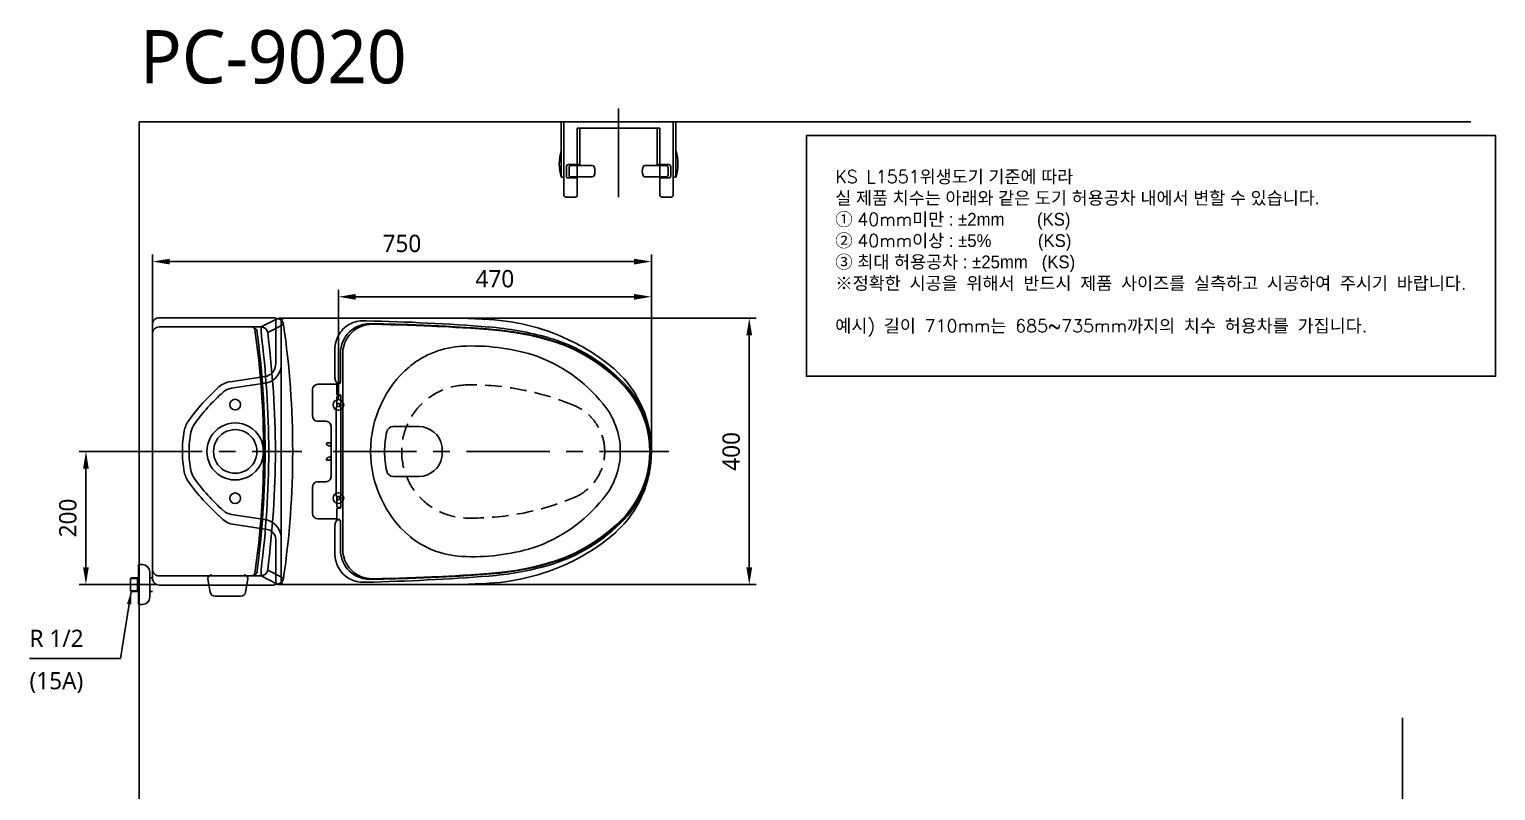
# Model space of a CAD drawing. Extents: x 4630 to 6871, y -49 to 2238.
# Drawn here: x 4669 to 6871, y 1094 to 2238 of the extents above; entities that cross this region are included whole.
import ezdxf

# ---------------------------------------------------------------- set-up
doc = ezdxf.new("R2010")
doc.units = 0
doc.header["$LTSCALE"] = 20
doc.header["$MEASUREMENT"] = 0
doc.linetypes.add('CENTER', pattern=[2, 1.25, -0.25, 0.25, -0.25])
doc.linetypes.add('HIDDEN', pattern=[0.375, 0.25, -0.125])
doc.layers.get('0').update_dxf_attribs({"linetype": 'CONTINUOUS'})
doc.layers.get('DEFPOINTS').update_dxf_attribs({"linetype": 'CONTINUOUS'})
for name, color, linetype in [('1', 1, 'CONTINUOUS'), ('2', 2, 'CONTINUOUS'), ('3', 3, 'CONTINUOUS'), ('4', 4, 'CONTINUOUS'), ('6', 6, 'CONTINUOUS'), ('CENTER', 2, 'CENTER'), ('FAUCET', 4, 'CONTINUOUS')]:
    doc.layers.add(name, color=color, linetype=linetype)
doc.styles.add('GHS', font='romans', dxfattribs={"bigfont": 'ghs'})
doc.styles.add('ROMANS', font='romans', dxfattribs={"height": 10.144927})
doc.styles.get("Standard").update_dxf_attribs({"font": 'NanumGothic.ttf'})
doc.dimstyles.new('ISO-25', dxfattribs={"dimtxt": 25, "dimasz": 15, "dimexe": 1.25, "dimexo": 0.625, "dimgap": 7, "dimtad": 1, "dimtxsty": 'Standard', "dimcen": 2.5, "dimclrt": 2, "dimadec": 0, "dimazin": 0, "dimtfac": 1, "dimtmove": 0, "dimatfit": 3, "dimfxl": 0, "dimarcsym": 0})
doc.dimstyles.get("Standard").update_dxf_attribs({"dimtxt": 2.7, "dimasz": 2, "dimexe": 2, "dimexo": 1, "dimgap": 1.5, "dimtad": 1, "dimlfac": 10, "dimzin": 0, "dimdsep": 46, "dimtxsty": 'Standard', "dimcen": 0, "dimclrt": 2, "dimadec": 0, "dimazin": 0, "dimtfac": 1, "dimtofl": 0, "dimtmove": 0, "dimatfit": 3, "dimfxl": 0, "dimtolj": 1, "dimtzin": 0, "dimarcsym": 0})

# ---------------------------------------------------------------- blocks, each defined once
blk = doc.blocks.new('*D3')
at = {"layer": '1', "color": 3, "linetype": 'ByBlock', "lineweight": -2}
for p, q in [((4803.5, 1604), (4743.3, 1604)), ((4753.7, 1578), (4753.7, 1430)), ((4809, 1404), (4743.3, 1404))]:
    blk.add_line(p, q, dxfattribs=at)
at = {"layer": '1', "color": 3}
for points in [[(4749.4, 1578), (4758, 1578), (4753.7, 1604)], [(4749.4, 1430), (4758, 1430), (4753.7, 1404)]]:
    blk.add_solid(points, dxfattribs=at)
at = {"layer": 'DEFPOINTS', "color": 0}
for p in [(4803.5, 1604), (4753.7, 1404), (4809, 1404)]:
    blk.add_point(p, dxfattribs=at)
at = {"layer": '1', "color": 2, "insert": (4726.6, 1504), "char_height": 26, "attachment_point": 5, "rotation": 90}
blk.add_mtext('\\A1;200', dxfattribs=at)
blk = doc.blocks.new('*D9')
at = {"layer": '1', "color": 3, "linetype": 'ByBlock', "lineweight": -2}
for p, q in [((5132.9, 1681.8), (5132.9, 1846.6)), ((5158.9, 1836.2), (5576.9, 1836.2)), ((5602.9, 1603.8), (5602.9, 1846.6))]:
    blk.add_line(p, q, dxfattribs=at)
at = {"layer": '1', "color": 3}
for points in [[(5158.9, 1840.5), (5158.9, 1831.8), (5132.9, 1836.2)], [(5576.9, 1840.5), (5576.9, 1831.8), (5602.9, 1836.2)]]:
    blk.add_solid(points, dxfattribs=at)
at = {"layer": 'DEFPOINTS', "color": 0}
for p in [(5602.9, 1836.2), (5132.9, 1681.8), (5602.9, 1603.8)]:
    blk.add_point(p, dxfattribs=at)
at = {"layer": '1', "color": 2, "insert": (5367.9, 1863.2), "char_height": 26, "attachment_point": 5}
blk.add_mtext('\\A1;470', dxfattribs=at)
blk = doc.blocks.new('*D13')
at = {"layer": '1', "color": 3, "linetype": 'ByBlock', "lineweight": -2}
for p, q in [((5082.8, 1804.1), (5760.4, 1804.1)), ((5750, 1778.1), (5750, 1429.9)), ((5101.7, 1403.9), (5760.4, 1403.9))]:
    blk.add_line(p, q, dxfattribs=at)
at = {"layer": '1', "color": 3}
for points in [[(5745.6, 1778.1), (5754.3, 1778.1), (5750, 1804.1)], [(5745.6, 1429.9), (5754.3, 1429.9), (5750, 1403.9)]]:
    blk.add_solid(points, dxfattribs=at)
at = {"layer": 'DEFPOINTS', "color": 0}
for p in [(5082.8, 1804.1), (5101.7, 1403.9), (5750, 1403.9)]:
    blk.add_point(p, dxfattribs=at)
at = {"layer": '1', "color": 2, "insert": (5722.9, 1604), "char_height": 26, "attachment_point": 5, "rotation": 90}
blk.add_mtext('\\A1;400', dxfattribs=at)
blk = doc.blocks.new('A$C18963F04')
at = {"color": 2, "ltscale": 50}
for p, q in [((80.2, 392.7), (80.2, 392.7)), ((33.5, 308.9), (33.5, 341)), ((0, 289.2), (0, 249.9)), ((0, 289.2), (0, 289.2)), ((13.6, 297.4), (8, 297.4)), ((14.4, 297.4), (13.8, 297.3)), ((36.5, 297.4), (14.4, 297.4)), ((36.4, 282.8), (36.4, 296.9)), ((36.9, 298.2), (40.1, 298.4)), ((38.5, 299), (38.1, 299)), ((38.6, 299), (38.2, 299)), ((36.5, 265.4), (36.5, 278.6)), ((36.9, 281.5), (41.2, 281.3)), ((42.6, 276.3), (42.6, 196.4)), ((0, 249.9), (0, 249.9)), ((0, 249.9), (0, 249.9)), ((35.3, 262.1), (35.3, 196.4)), ((41.4, 263.7), (38.4, 263.9)), ((19.7, 241.9), (8, 241.9)), ((19.7, 241.9), (19.7, 241.9)), ((27.7, 234.1), (27.7, 234.1)), ((27.7, 234.1), (27.7, 215)), ((27.7, 212.5), (27.7, 233.9)), ((21, 208.8), (21, 208.7)), ((21, 207.7), (21, 208.7)), ((21.5, 209.3), (25.7, 209.3)), ((27, 207.7), (27, 208.8)), ((27.2, 204.3), (27.2, 204.3)), ((27.7, 207.4), (27.7, 212.5)), ((27.7, 207.4), (27.7, 212.5)), ((27.7, 212), (27.7, 211.9)), ((27.7, 211.9), (27.7, 203.6)), ((27.7, 207.1), (27.7, 211.9)), ((27.7, 206.7), (27.7, 206.4)), ((27.7, 206.4), (27.7, 206.7)), ((27.7, 201.4), (27.7, 206.2)), ((27.7, 203.6), (27.7, 204.3)), ((27.7, 203.4), (27.7, 203.6)), ((27.7, 203.6), (27.7, 203.4)), ((27.7, 202.9), (27.7, 196.4)), ((21, 185), (21, 184.1)), ((21, 184), (21, 184.1)), ((21.5, 183.5), (25.7, 183.5)), ((27, 185.1), (27, 184)), ((27.2, 188.5), (27.2, 188.5)), ((27.7, 189.9), (27.7, 196.4)), ((27.7, 191.4), (27.7, 186.6)), ((27.7, 189.4), (27.7, 189.2)), ((27.7, 189.2), (27.7, 189.4)), ((27.7, 180.9), (27.7, 189.2)), ((27.7, 189.2), (27.7, 188.5)), ((27.7, 186.1), (27.7, 186.4)), ((27.7, 186.4), (27.7, 186.1)), ((27.7, 185.7), (27.7, 180.9)), ((27.7, 185.4), (27.7, 180.3)), ((27.7, 185.4), (27.7, 180.3)), ((27.7, 180.8), (27.7, 180.9)), ((27.7, 180.3), (27.7, 158.9)), ((27.7, 158.7), (27.7, 177.8)), ((35.3, 130.6), (35.3, 196.4)), ((42.6, 116.5), (42.6, 196.4)), ((507.3, 196.4), (506.6, 196.4)), ((27.7, 158.7), (27.7, 158.7)), ((0, 103.6), (0, 142.9)), ((0, 142.9), (0, 142.9)), ((0, 142.9), (0, 142.9)), ((19.7, 150.9), (8, 150.9)), ((19.7, 150.9), (19.7, 150.9)), ((36.5, 127.4), (36.5, 114.2)), ((36.9, 111.3), (41.2, 111.5)), ((41.4, 129.1), (38.4, 128.9)), ((0, 103.6), (0, 103.6)), ((13.6, 95.4), (8, 95.4)), ((14.4, 95.4), (13.8, 95.5)), ((36.5, 95.4), (14.4, 95.4)), ((36.4, 110), (36.4, 95.9)), ((36.9, 94.6), (40.1, 94.4)), ((38.5, 93.8), (38.1, 93.8)), ((38.6, 93.8), (38.2, 93.8)), ((33.5, 83.8), (33.5, 51.8)), ((80.2, 0.1), (80.2, 0.1))]:
    blk.add_line(p, q, dxfattribs=at)
for points in [[(54.4, 387), (52.9, 386), (49.1, 383.3), (45.6, 380), (43.7, 377.9), (42, 375.6), (40.3, 373.2), (38.1, 369.3), (36.3, 364.9), (36, 364.3), (35.8, 363.5), (35.5, 362.6), (35.2, 361.6), (34.9, 360.4), (34.6, 359), (34, 355.8), (33.6, 352), (33.5, 347.6)], [(41.8, 344.3), (42.1, 348.8), (42.7, 353.2), (43.8, 357.4), (45.3, 361.5), (47.2, 365.4), (49.5, 369.1), (52.2, 372.6), (55.2, 375.8), (58.4, 378.7), (61.9, 381.2), (65, 383)], [(90.3, 387.5), (84.4, 387.2), (78.7, 386.1), (73.2, 384.4), (69.3, 382.6), (65.5, 380.5), (62.1, 378), (58.9, 375.2), (55.7, 371.8), (52.9, 368.2), (50.5, 364.3), (48.6, 360.2), (46.7, 354.6), (45.5, 348.9), (45.2, 343.1)], [(53.1, 386.2), (53.9, 386.7), (54.3, 386.9)], [(76.5, 392.8), (71.4, 392.6), (66.1, 391.7), (60.8, 390.1), (56.8, 388.3), (54.4, 387)], [(62.5, 381.6), (64.9, 383), (65, 383.1)], [(65, 383), (65.8, 383.5), (70, 385.3), (75.4, 387.1), (81.4, 388.2), (87.6, 388.5)], [(80.2, 392.7), (76.5, 392.8)], [(76.5, 392.8), (76.5, 392.8), (76.5, 392.8)], [(507.4, 196.4), (507, 207.1), (505.8, 217.8), (503.8, 228.3), (501.1, 238.6), (497.6, 248.8), (493.4, 258.6), (487.4, 270), (480.4, 280.8), (472.5, 290.9), (463.7, 300.3), (454.4, 309.1), (442.2, 319.5), (429.4, 329.1), (416, 337.9), (402, 345.7), (387.6, 352.7), (372.7, 358.7), (357.5, 363.8), (342.1, 368), (322.1, 372.5), (302, 376.2), (281.7, 378.9), (261.3, 380.7), (240.9, 382.1), (220.5, 383.4), (200.1, 384.5), (143.9, 387), (87.6, 388.5)], [(90.3, 387.5), (104.5, 387.2), (117.9, 386.9), (130.3, 386.6), (141.9, 386.2), (148.8, 386), (155.2, 385.8), (161.4, 385.5), (167.2, 385.3), (172.6, 385.1), (179.2, 384.8), (186.7, 384.4), (195.2, 384), (204.6, 383.5), (214.9, 382.9), (225.9, 382.3), (237.8, 381.5), (250.6, 380.7), (264.3, 379.7)], [(506.6, 196.4), (506.2, 206.9), (505.1, 217.4), (503.2, 227.8), (500.5, 238), (497.1, 248), (493, 257.7), (488.2, 267.1), (482.7, 276.1), (476.6, 284.6), (469.9, 292.7), (462.6, 300.3), (455.1, 307.6), (444.6, 316.7), (433.6, 325.2), (422.1, 333.1), (407.8, 341.7), (393, 349.4), (377.7, 356), (362, 361.6), (346, 366.2), (325.8, 371), (305.4, 374.8), (284.9, 377.8), (264.3, 379.7)], [(33.5, 347.6), (33.6, 341)], [(33.5, 341), (33.5, 341), (33.6, 341)], [(41.8, 303.3), (41.8, 307.9), (41.8, 313.5), (41.8, 320), (41.8, 327.3), (41.8, 335.5), (41.8, 344.3)], [(41.8, 344.3), (41.8, 344.3), (41.8, 344.3)], [(45.3, 274.7), (45.3, 308.9), (45.2, 343.1)], [(38.1, 299), (37.4, 299.1), (36.7, 299.4), (36, 300), (35.3, 301), (34.7, 302.3), (34.1, 304.1), (33.7, 306.3), (33.6, 307.6), (33.5, 309.1)], [(33.5, 309), (33.5, 309), (33.5, 309)], [(33.5, 309), (33.6, 309)], [(38.6, 299), (38.5, 299)], [(40.1, 298.4), (40.5, 298.4), (40.9, 298.8), (41.2, 299.3), (41.5, 300), (41.7, 301.7), (41.8, 303.4)], [(36.5, 278.5), (36.5, 278.5), (36.7, 279.2), (37, 279.7), (37.4, 280.1), (37.7, 280.3), (37.9, 280.4), (38.1, 280.4), (38.3, 280.5), (38.5, 280.5), (38.9, 280.5), (39.5, 280.5), (39.9, 280.6)], [(38.4, 263.9), (38.1, 263.9), (37.9, 264), (37.7, 264), (37.5, 264.1), (37.2, 264.2), (36.9, 264.5), (36.6, 264.9), (36.5, 265.4), (36.5, 265.5)], [(37.3, 264.1), (36.5, 264), (35.9, 263.6), (35.4, 262.9), (35.3, 262.1)], [(42.6, 263.7), (42.5, 263.7), (41.9, 263.7), (41.5, 263.7)], [(21, 207.7), (21, 207.4)], [(25.7, 204.5), (25.8, 204.5), (26.3, 204.4), (26.7, 204.3), (27, 204.3), (27.2, 204.2), (27.2, 204.3)], [(26.5, 209.3), (26.7, 209.3), (26.9, 209.2), (27, 209), (27, 208.9), (27, 208.8), (27, 208.8)], [(27, 207.7), (27, 207.6), (27.1, 207.5), (27.1, 207.4), (27.2, 207.3), (27.2, 207.3)], [(27.2, 207.2), (27.3, 207.2), (27.3, 207.2), (27.4, 207.2)], [(27.2, 204.3), (27.3, 204.3), (27.3, 204.3), (27.4, 204.3), (27.6, 204.3), (27.7, 204.3)], [(27.7, 207.1), (27.6, 207.1), (27.4, 207.1), (27.4, 207.2)], [(27.7, 203.7), (27.7, 203.7), (27.7, 203.6), (27.7, 203.6)], [(27.7, 196.4), (27.7, 198.4), (27.7, 201.4)], [(21, 185), (21, 185.4)], [(25.7, 188.3), (25.8, 188.3), (26.3, 188.4), (26.7, 188.5), (27, 188.5), (27.2, 188.5), (27.2, 188.5)], [(26.5, 183.5), (26.7, 183.5), (26.9, 183.6), (27, 183.8), (27, 183.9), (27, 183.9), (27, 184)], [(27, 185.1), (27, 185.2), (27.1, 185.3), (27.1, 185.4), (27.2, 185.5), (27.2, 185.5)], [(27.2, 188.5), (27.3, 188.5), (27.3, 188.5), (27.4, 188.5), (27.6, 188.5), (27.7, 188.5)], [(27.2, 185.6), (27.3, 185.6), (27.3, 185.6), (27.4, 185.6)], [(27.7, 185.7), (27.6, 185.7), (27.4, 185.7), (27.4, 185.6)], [(27.7, 196.4), (27.7, 194.4), (27.7, 191.4)], [(27.7, 189.1), (27.7, 189.1), (27.7, 189.2), (27.7, 189.2)], [(507.4, 196.4), (507, 185.7), (505.8, 175), (503.8, 164.5), (501.1, 154.1), (497.6, 144), (493.4, 134.2), (487.4, 122.8), (480.4, 112), (472.5, 101.9), (463.7, 92.5), (454.4, 83.6), (442.2, 73.3), (429.4, 63.7), (416, 54.9), (402, 47.1), (387.6, 40.1), (372.7, 34.1), (357.5, 29), (342.1, 24.8), (322.1, 20.3), (302, 16.6), (281.7, 13.9), (261.3, 12.1), (240.9, 10.7), (220.5, 9.4), (200.1, 8.3), (143.9, 5.8), (87.6, 4.3)], [(506.6, 196.4), (506.2, 185.9), (505.1, 175.4), (503.2, 165), (500.5, 154.8), (497.1, 144.8), (493, 135.1), (488.2, 125.7), (482.7, 116.7), (476.6, 108.2), (469.9, 100), (462.6, 92.4), (455.1, 85.2), (444.6, 76.1), (433.6, 67.6), (422.1, 59.7), (407.8, 51.1), (393, 43.4), (377.7, 36.8), (362, 31.2), (346, 26.6), (325.8, 21.8), (305.4, 17.9), (284.9, 15), (264.3, 13.1)], [(508.8, 196.4), (508.2, 196.4), (507.5, 196.4), (507.4, 196.4)], [(37.3, 128.6), (36.5, 128.8), (35.9, 129.2), (35.4, 129.9), (35.3, 130.6)], [(38.4, 128.9), (38.1, 128.9), (37.9, 128.8), (37.7, 128.8), (37.5, 128.7), (37.2, 128.6), (36.9, 128.3), (36.6, 127.9), (36.5, 127.3), (36.5, 127.3)], [(36.5, 114.3), (36.5, 114.3), (36.7, 113.5), (37, 113.1), (37.4, 112.7), (37.7, 112.5), (37.9, 112.4), (38.1, 112.4), (38.3, 112.3), (38.5, 112.3), (38.9, 112.3), (39.5, 112.3), (39.9, 112.2)], [(42.6, 129.1), (42.5, 129.1), (41.9, 129.1), (41.5, 129.1)], [(45.3, 118.1), (45.3, 83.9), (45.2, 49.7)], [(38.1, 93.8), (37.4, 93.7), (36.7, 93.4), (36, 92.8), (35.3, 91.8), (34.7, 90.5), (34.1, 88.7), (33.7, 86.5), (33.6, 85.2), (33.5, 83.7)], [(38.6, 93.8), (38.5, 93.8)], [(40.1, 94.4), (40.5, 94.4), (40.9, 94), (41.2, 93.5), (41.5, 92.8), (41.7, 91.1), (41.8, 89.4)], [(41.8, 89.5), (41.8, 84.9), (41.8, 79.3), (41.8, 72.8), (41.8, 65.5), (41.8, 57.3), (41.8, 48.5)], [(33.5, 83.8), (33.5, 83.8), (33.5, 83.8)], [(33.5, 83.8), (33.6, 83.8)], [(33.5, 45.2), (33.6, 51.8)], [(33.5, 51.8), (33.5, 51.8), (33.6, 51.8)], [(54.4, 5.8), (52.9, 6.8), (49.1, 9.5), (45.6, 12.8), (43.7, 14.9), (42, 17.2), (40.3, 19.6), (38.1, 23.5), (36.3, 27.8), (36, 28.5), (35.8, 29.2), (35.5, 30.2), (35.2, 31.2), (34.9, 32.4), (34.6, 33.8), (34, 37), (33.6, 40.8), (33.5, 45.2)], [(41.8, 48.4), (42.1, 44), (42.7, 39.6), (43.8, 35.4), (45.3, 31.3), (47.2, 27.4), (49.5, 23.7), (52.2, 20.2), (55.2, 17), (58.4, 14.1), (61.9, 11.6), (65, 9.8)], [(41.8, 48.4), (41.8, 48.4), (41.8, 48.4)], [(90.3, 5.3), (84.4, 5.6), (78.7, 6.7), (73.2, 8.4), (69.3, 10.2), (65.5, 12.3), (62.1, 14.8), (58.9, 17.6), (55.7, 21), (52.9, 24.6), (50.5, 28.5), (48.6, 32.5), (46.7, 38.2), (45.5, 43.9), (45.2, 49.7)], [(53.1, 6.6), (53.9, 6.1), (54.3, 5.8)], [(76.5, 0), (71.4, 0.2), (66.1, 1.1), (60.8, 2.7), (56.8, 4.5), (54.4, 5.8)], [(62.5, 11.2), (64.9, 9.8), (65, 9.7)], [(65, 9.8), (65.8, 9.3), (70, 7.5), (75.4, 5.7), (81.4, 4.6), (87.6, 4.3)], [(80.2, 0.1), (76.5, 0)], [(76.5, 0), (76.5, 0), (76.5, 0)], [(90.3, 5.3), (104.5, 5.6), (117.9, 5.9), (130.3, 6.2), (141.9, 6.6), (148.8, 6.8), (155.2, 7), (161.4, 7.3), (167.2, 7.5), (172.6, 7.7), (179.2, 8), (186.7, 8.4), (195.2, 8.8), (204.6, 9.3), (214.9, 9.8), (225.9, 10.5), (237.8, 11.3), (250.6, 12.1), (264.3, 13.1)]]:
    blk.add_lwpolyline(points, dxfattribs=at)
for centre in [(38.8, 266.4), (38.8, 126.4)]:
    blk.add_circle(centre, 2.37, dxfattribs=at)
for centre, radius, start, end in [((8.2, -2874.1), 3267.6, 85.4987, 88.7365), ((8.2, -2874.1), 3267.6, 85.4987, 88.7365), ((228.8, -71), 455.9, 74.0873, 85.4987), ((228.8, -71), 455.9, 74.0873, 85.4987), ((284.2, 123.2), 253.9, 43.6123, 74.0873), ((284.2, 123.2), 253.9, 43.6123, 74.0873), ((361, 196.4), 147.8, 0, 43.6123), ((28.5, 214.9), 10.8, 227.0817, 254.799), ((28.5, 177.9), 10.8, 105.201, 132.9183), ((361, 196.4), 147.8, 316.3877, 0), ((284.2, 269.6), 253.9, 285.9127, 316.3877), ((284.2, 269.6), 253.9, 285.9127, 316.3877), ((228.8, 463.8), 455.9, 274.5013, 285.9127), ((228.8, 463.8), 455.9, 274.5013, 285.9127), ((8.2, 3266.9), 3267.6, 271.2635, 274.5013), ((8.2, 3266.9), 3267.6, 271.2635, 274.5013)]:
    blk.add_arc(centre, radius, start, end, dxfattribs=at)
at = {"color": 2, "linetype": 'HIDDEN', "ltscale": 5}
for centre, radius, start, end in [((233.8, 196.4), 100, 90.9366, 180), ((238.7, -103.6), 400, 67.3618, 90.9366), ((363.8, 196.4), 75, 0, 67.3618), ((233.8, 196.4), 100, 180, 269.0634), ((363.8, 196.4), 75, 292.6382, 0), ((238.7, 496.4), 400, 269.0634, 292.6382)]:
    blk.add_arc(centre, radius, start, end, dxfattribs=at)
at = {"color": 2, "ltscale": 50, "extrusion": (0, 0, -1)}
for centre, major_axis, ratio, start_param, end_param in [((8, 289.4), (4.21, -6.81), 0.99966, 2.124488, 3.694989), ((13.6, 296.9), (0, -0.5), 0.999695, 3.141593, 3.704966), ((47.9, 280.5), (-9, 0), 0.017453, 0.50647, 0.824227), ((41.2, 276.3), (0, -5), 0.284012, 3.158327, 4.711911), ((50.4, 280.4), (-12.7, 0), 0.017453, 0.824211, 0.844948), ((8, 249.9), (0, -8), 0.999848, 1.537628, 1.570811), ((8, 249.9), (0, -8), 0.999848, 0.877805, 1.537628), ((8, 249.9), (0, -8), 0.999848, 0.000015, 0.877805), ((19.7, 233.9), (5.66, 5.66), 0.999695, 5.497925, 6.697438), ((19.7, 233.9), (-7.66, -2.32), 0.999451, 2.752531, 3.435587), ((19.7, 233.9), (5.66, 5.66), 0.999695, 0.414252, 0.785253), ((27.7, 207.4), (0, -0.8), 0.017455, 0.523599, 1.570796), ((21.5, 185.4), (0, -0.5), 0.998838, 1.569846, 2.39245), ((21.5, 184), (0, -0.5), 0.999848, 0, 1.570796), ((25.7, 183.5), (-1.5, 0), 0.017455, 4.13565, 4.712389), ((27.3, 185.2), (0.088, 0.575), 0.246445, 5.145086, 5.272141), ((27.7, 185.4), (0, -0.8), 0.017455, 1.570796, 2.617994)]:
    blk.add_ellipse(centre, major_axis=major_axis, ratio=ratio, start_param=start_param, end_param=end_param, dxfattribs=at)
at = {"color": 2, "ltscale": 50}
for centre, major_axis, ratio, start_param, end_param in [((21.5, 208.8), (0, 0.5), 0.999848, 0, 1.570796), ((21.5, 207.4), (0, 0.5), 0.998838, 1.569846, 2.39245), ((25.7, 209.3), (-1.5, 0), 0.017455, 4.13565, 4.712389), ((27.3, 207.5), (0.088, -0.575), 0.246445, 5.145086, 5.272141), ((27.7, 207.4), (0, 0.8), 0.017455, 1.570796, 2.617994), ((27.7, 185.4), (0, 0.8), 0.017455, 0.523599, 1.570796), ((19.7, 158.9), (5.66, -5.66), 0.999695, 5.497925, 6.697438), ((19.7, 158.9), (-7.66, 2.32), 0.999451, 2.752531, 3.435587), ((19.7, 158.9), (5.66, -5.66), 0.999695, 0.414252, 0.785253), ((8, 142.9), (0, 8), 0.999848, 0.877805, 1.537628), ((8, 142.9), (0, 8), 0.999848, 1.537628, 1.570811), ((8, 142.9), (0, 8), 0.999848, 0.000015, 0.877805), ((47.9, 112.3), (-9, 0), 0.017453, 0.50647, 0.824227), ((41.2, 116.5), (0, 5), 0.284012, 3.158327, 4.711911), ((50.4, 112.4), (-12.7, 0), 0.017453, 0.824211, 0.844948), ((8, 103.4), (4.21, 6.81), 0.99966, 2.124488, 3.694989), ((13.6, 95.9), (0, 0.5), 0.999695, 3.141593, 3.704966)]:
    blk.add_ellipse(centre, major_axis=major_axis, ratio=ratio, start_param=start_param, end_param=end_param, dxfattribs=at)
for points in [[(36.4, 296.9), (36.4, 297), (36.4, 297.3), (36.6, 297.7), (36.8, 298), (36.9, 298.2)], [(36.9, 281.5), (36.8, 281.7), (36.6, 282), (36.4, 282.4), (36.4, 282.7), (36.4, 282.8)], [(36.9, 111.3), (36.8, 111.1), (36.6, 110.8), (36.4, 110.4), (36.4, 110.1), (36.4, 110)], [(36.4, 95.9), (36.4, 95.8), (36.4, 95.5), (36.6, 95.1), (36.8, 94.8), (36.9, 94.6)]]:
    blk.add_open_spline(points, degree=3, dxfattribs=at)
for points, knots in [([(41, 299), (40.8, 299), (39.9, 299), (39.1, 299), (38.6, 299)], [0.742861, 0.742861, 0.742861, 0.742861, 0.8, 1, 1, 1, 1]), ([(45.4, 196.4), (45.4, 205.1), (45.4, 222.5), (45.4, 248.6), (45.4, 266), (45.3, 274.7)], [0.0000005, 0.0000005, 0.0000005, 0.0000005, 0.3333333, 0.6666667, 0.9999995, 0.9999995, 0.9999995, 0.9999995]), ([(45.4, 196.4), (45.4, 187.7), (45.4, 170.3), (45.4, 144.2), (45.4, 126.8), (45.3, 118.1)], [0.0000005, 0.0000005, 0.0000005, 0.0000005, 0.3333333, 0.6666667, 0.9999995, 0.9999995, 0.9999995, 0.9999995]), ([(41, 93.8), (40.8, 93.8), (39.9, 93.8), (39.1, 93.8), (38.6, 93.8)], [0.742861, 0.742861, 0.742861, 0.742861, 0.8, 1, 1, 1, 1])]:
    blk.add_open_spline(points, degree=3, knots=knots, dxfattribs=at)
blk = doc.blocks.new('*D18')
at = {"layer": '1', "color": 3, "linetype": 'ByBlock', "lineweight": -2}
for p, q in [((4853.7, 1794.8), (4853.7, 1899.5)), ((5602.9, 1604.2), (5602.9, 1899.5)), ((4879.7, 1889.1), (5576.9, 1889.1))]:
    blk.add_line(p, q, dxfattribs=at)
at = {"layer": '1', "color": 3}
for points in [[(4879.7, 1893.4), (4879.7, 1884.7), (4853.7, 1889.1)], [(5576.9, 1893.4), (5576.9, 1884.7), (5602.9, 1889.1)]]:
    blk.add_solid(points, dxfattribs=at)
at = {"layer": 'DEFPOINTS', "color": 0}
for p in [(5602.9, 1889.1), (4853.7, 1794.8), (5602.9, 1604.2)]:
    blk.add_point(p, dxfattribs=at)
at = {"layer": '1', "color": 2, "insert": (5228.3, 1916.2), "char_height": 26, "attachment_point": 5}
blk.add_mtext('\\A1;750', dxfattribs=at)

msp = doc.modelspace()

# ---------------------------------------------------------------- linework, layer by layer
at = {"color": 0}
for p, q in [((5038.7, 1799.3), (5038.7, 1736.2)), ((5046.9, 1799.3), (5046.9, 1604)), ((5025.8, 1717), (4970.8, 1708.7)), ((5025.4, 1706.8), (4972.2, 1698.8)), ((5025.4, 1501.2), (4972.2, 1509.4)), ((5025.8, 1486.8), (4970.8, 1495.2)), ((5038.7, 1408.7), (5038.7, 1471.9))]:
    msp.add_line(p, q, dxfattribs=at)
at = {"color": 7}
msp.add_lwpolyline([(5202.3, 1603.8, 0.05307), (5205.5, 1574.2, 0.353376), (5215.2, 1566.3), (5253.7, 1566.3, 0.365977), (5288.2, 1595.5, 0.041886), (5288.9, 1603.8, 0.041886), (5288.2, 1612.2, 0.365977), (5253.7, 1641.3), (5215.2, 1641.3, 0.353376), (5205.5, 1633.4, 0.05307)], format="xyb", close=True, dxfattribs=at)
at = {"color": 0}
for centre in [(4977.9, 1674.2), (4977.9, 1533.6)]:
    msp.add_circle(centre, 8, dxfattribs=at)
at = {"color": 7}
for centre in [(5132.9, 1673.8), (5132.9, 1533.8)]:
    msp.add_circle(centre, 8, dxfattribs=at)
at = {"color": 0}
for centre, radius, start, end in [((5152.4, 1476.2), 300, 131.5305, 144.5106), ((5152.4, 1476.2), 290, 131.5305, 144.5106), ((5058.5, 1604.4), 160, 169.0887, 180.1081), ((4940.7, 1627.1), 40, 144.5106, 169.0887), ((5058.5, 1604.4), 150, 169.0887, 180.1153), ((4940.7, 1627.1), 30, 144.5106, 169.0887), ((4977.9, 1604.2), 42.5, 359.5679, 180.4321), ((4977.9, 1604.2), 32.5, 359.435, 180.565), ((5058.5, 1603.8), 160, 179.8919, 190.9113), ((5058.5, 1603.8), 150, 179.8847, 190.9113), ((4977.9, 1603.6), 42.5, 179.5679, 0.4321), ((4977.9, 1603.6), 32.5, 179.435, 0.565), ((4940.7, 1581.1), 40, 190.9113, 215.4894), ((4940.7, 1581.1), 30, 190.9113, 215.4894), ((5152.4, 1732), 290, 215.4894, 228.4695), ((5152.4, 1732), 300, 215.4894, 228.4695)]:
    msp.add_arc(centre, radius, start, end, dxfattribs=at)
at = {"layer": '1'}
for p, q in [((5553.7, 1986), (5553.7, 2118.8)), ((4809, 1404), (4860.4, 1404))]:
    msp.add_line(p, q, dxfattribs=at)
at = {"layer": '1', "color": 0}
for p, q in [((4853.7, 1794.8), (4853.7, 1604)), ((4863.7, 1804.8), (5035.5, 1804.8)), ((4863.7, 1791), (5016.9, 1790.9)), ((5016.9, 1790.9), (5016.8, 1782.7)), ((5016.9, 1790.9), (5041, 1803.3)), ((5026.7, 1782.4), (5050.5, 1794.6)), ((5037, 1804.6), (5041, 1803.3)), ((5043.7, 1804.1), (5275.2, 1804.1)), ((4853.7, 1413.3), (4853.7, 1604)), ((5046.9, 1604), (5046.9, 1408.7)), ((4863.7, 1417), (5016.9, 1417.2)), ((5016.9, 1417.2), (5016.8, 1425.4)), ((5016.9, 1417.2), (5041, 1404.7)), ((5026.7, 1425.6), (5050.5, 1413.4)), ((4863.7, 1403.2), (5035.5, 1403.2)), ((5037, 1403.5), (5041, 1404.7)), ((5043.7, 1403.9), (5275.2, 1403.9))]:
    msp.add_line(p, q, dxfattribs=at)
at = {"layer": '1', "color": 0, "linetype": 'Continuous'}
for p, q in [((4879.7, 1804.8), (4879.7, 1804.8)), ((4879.7, 1403.3), (4879.7, 1403.2))]:
    msp.add_line(p, q, dxfattribs=at)
at = {"layer": '1', "color": 0}
for centre, radius, start, end in [((4863.7, 1794.8), 10, 90, 180.0256), ((4863.7, 1781), 10, 90, 180.1858), ((5002.6, 1785.9), 5, 8.4022, 89.9264), ((5004.9, 1773.9), 14.6, 73.6752, 82.2435), ((3738.2, 1603.5), 1282.4, 0.0213, 8.2075), ((5008.5, 1786), 2, 7.6891, 73.6752), ((3584.1, 1598.2), 1438.7, 0.23, 7.51), ((5016.8, 1780.9), 10, 9.0617, 89.6895), ((5035.5, 1799.8), 5, 72.5452, 90), ((5043.7, 1799.1), 5, 90, 180), ((5040.3, 1793.1), 10.3, 8.6792, 86.4306), ((5051.9, 1799.1), 5, 90, 180), ((3734.8, 1604.1), 1329.4, 359.9984, 8.24), ((5288.3, 586.7), 1217.5, 86.6661, 90.619), ((5340.2, 1477.7), 325, 63.3415, 86.6661), ((3559.8, 1599), 1468.5, 0.1967, 7.1865), ((3569.1, 1598.1), 1469.2, 0.2318, 7.2083), ((5325.3, 1627), 135, 92.7862, 129.0167), ((5334.5, 1447.3), 315, 73.3141, 92.9071), ((5349.6, 1496.3), 304.2, 48.7724, 63.3415), ((5352.2, 1532.7), 228.2, 38.6699, 71.4288), ((5017.4, 1735.3), 29.6, 285.7366, 2.2747), ((5018.8, 1735.6), 19.9, 290.4604, 1.3477), ((5349, 1604.2), 167.7, 130.7699, 180.0686), ((5438.5, 1604.2), 164.5, 359.8633, 47.288), ((4975.4, 1676.1), 33, 97.9147, 131.5305), ((4975.4, 1676.1), 23, 97.9147, 131.5305), ((5445.3, 1604), 111, 0, 40.1131), ((3738.2, 1604.5), 1282.4, 351.7925, 359.9787), ((3584.1, 1609.8), 1438.7, 352.49, 359.77), ((3559.8, 1609.1), 1468.5, 352.8135, 359.8033), ((3569.1, 1610), 1469.2, 352.7917, 359.7682), ((3734.8, 1604), 1329.4, 351.76, 0.0016), ((5349, 1603.8), 167.7, 179.9314, 229.2301), ((5445.3, 1604), 111, 319.8869, 360), ((5438.5, 1603.8), 164.5, 312.712, 0.1367), ((5352.2, 1675.4), 228.2, 288.5712, 321.3301), ((4984.8, 1533.4), 40.6, 219.6538, 249.9335), ((4975.4, 1532.2), 23, 228.4695, 262.0853), ((5017.4, 1472.7), 29.6, 357.7253, 74.2634), ((5023.7, 1471.9), 15, 0, 82.0853), ((5325.3, 1581), 135, 230.9833, 267.2138), ((5349.6, 1711.7), 304.2, 296.6585, 311.2276), ((5334.5, 1760.8), 315, 267.0929, 286.6859), ((5340.2, 1730.3), 325, 273.3339, 296.6585), ((4863.7, 1427), 10, 179.8142, 270), ((4863.7, 1413.2), 10, 179.9744, 270), ((5002.6, 1422.2), 5, 270.0736, 351.5978), ((5004.9, 1434.1), 14.6, 277.7565, 286.3248), ((5008.5, 1422), 2, 286.3248, 352.3109), ((5016.8, 1427.2), 10, 270.3105, 350.9383), ((5040.3, 1415), 10.3, 273.5694, 351.3208), ((5035.5, 1408.2), 5, 270, 287.4548), ((5043.7, 1408.9), 5, 180, 270), ((5051.9, 1408.9), 5, 180, 270), ((5288.3, 2621.3), 1217.5, 269.381, 273.3339)]:
    msp.add_arc(centre, radius, start, end, dxfattribs=at)
at = {"layer": '1', "color": 0, "linetype": 'Continuous'}
for centre, radius, start, end in [((5349, 1604.2), 167.7, 130.7699, 180.0686), ((5445.3, 1604), 111, 0, 40.1131), ((5349, 1603.8), 167.7, 179.9314, 229.2301), ((5445.3, 1604), 111, 319.8869, 360)]:
    msp.add_arc(centre, radius, start, end, dxfattribs=at)
for points in [[(5012, 1790.9), (5016.9, 1790.9)], [(5012, 1417.2), (5016.9, 1417.2)]]:
    msp.add_open_spline(points, degree=1, dxfattribs=at)
at = {"layer": '3'}
msp.add_lwpolyline([(5835.9, 2078.4), (6871, 2078.4), (6871, 1716.9), (5835.9, 1716.9)], close=True, dxfattribs=at)
at = {"layer": '4'}
for p, q in [((5467.7, 2099), (5639.7, 2099)), ((5467.7, 2099), (5467.7, 2016)), ((5471.7, 1989), (5471.7, 2099)), ((5635.7, 1989), (5635.7, 2099)), ((5639.7, 2099), (5639.7, 2016)), ((5491.7, 1989), (5491.7, 2089.7)), ((5491.7, 2089.7), (5615.7, 2089.7)), ((5495.5, 2089.7), (5495.5, 2034.7)), ((5611.9, 2089.7), (5611.9, 2034.7)), ((5615.7, 1989), (5615.7, 2089.7)), ((5475.3, 2031.7), (5475.3, 2017.7)), ((5491.7, 2034.7), (5478.3, 2034.7)), ((5479.3, 2030.2), (5479.3, 2019.2)), ((5491.7, 2033.2), (5482.3, 2033.2)), ((5495.5, 2034.7), (5491.7, 2034.7)), ((5491.7, 2033.2), (5514.1, 2033.2)), ((5615.7, 2033.2), (5593.2, 2033.2)), ((5611.9, 2034.7), (5615.7, 2034.7)), ((5615.7, 2034.7), (5629.1, 2034.7)), ((5615.7, 2033.2), (5625.1, 2033.2)), ((5628.1, 2030.2), (5628.1, 2019.2)), ((5632.1, 2031.7), (5632.1, 2017.7)), ((5467.7, 2016), (5471.7, 2016)), ((5491.7, 2014.7), (5478.3, 2014.7)), ((5491.7, 2016.2), (5482.3, 2016.2)), ((5491.7, 2016.2), (5514.1, 2016.2)), ((5615.7, 2016.2), (5593.2, 2016.2)), ((5615.7, 2016.2), (5625.1, 2016.2)), ((5615.7, 2014.7), (5629.1, 2014.7)), ((5635.7, 2016), (5639.7, 2016)), ((5474.7, 1986), (5488.7, 1986)), ((5618.7, 1986), (5632.7, 1986)), ((4832.6, 1374), (4832.6, 1434)), ((4832.6, 1434), (4838.6, 1434)), ((4820.6, 1413.3), (4821.6, 1414.3)), ((4820.6, 1394.8), (4820.6, 1413.3)), ((4831.1, 1413.3), (4820.6, 1413.3)), ((4821.6, 1414.3), (4832.6, 1414.3)), ((4831.1, 1393.8), (4831.1, 1414.3)), ((4831.1, 1413.3), (4832.1, 1414.3)), ((4832.6, 1413.7), (4832.6, 1394.4)), ((4849.6, 1423), (4849.6, 1385)), ((4849.6, 1414.3), (4853.7, 1414.3)), ((4831.1, 1394.8), (4820.6, 1394.8)), ((4821.6, 1393.8), (4820.6, 1394.8)), ((4821.6, 1393.8), (4832.6, 1393.8)), ((4832.1, 1393.8), (4831.1, 1394.8)), ((4849.6, 1393.8), (4853.7, 1393.8)), ((4838.6, 1374), (4832.6, 1374))]:
    msp.add_line(p, q, dxfattribs=at)
for centre, radius, start, end in [((5532.9, 2036), 68.2, 162.9409, 197.0591), ((5574.5, 2036), 68.2, 342.9409, 17.0591), ((5478.3, 2031.7), 3, 90, 180), ((5482.3, 2030.2), 3, 90, 180), ((5514.1, 2030.2), 3, 20.743, 90), ((5499.6, 2024.7), 18.5, 339.257, 20.743), ((5607.8, 2024.7), 18.5, 159.257, 200.743), ((5593.2, 2030.2), 3, 90, 159.257), ((5625.1, 2030.2), 3, 0, 90), ((5629.1, 2031.7), 3, 0, 90), ((5478.3, 2017.7), 3, 180, 270), ((5482.3, 2019.2), 3, 180, 270), ((5514.1, 2019.2), 3, 270, 339.257), ((5593.2, 2019.2), 3, 200.743, 270), ((5625.1, 2019.2), 3, 270, 0), ((5629.1, 2017.7), 3, 270, 0), ((5474.7, 1989), 3, 180, 270), ((5488.7, 1989), 3, 270, 0), ((5618.7, 1989), 3, 180, 270), ((5632.7, 1989), 3, 270, 0), ((4838.6, 1423), 11, 0, 90), ((4838.6, 1385), 11, 270, 0)]:
    msp.add_arc(centre, radius, start, end, dxfattribs=at)
at = {"layer": '6'}
msp.add_lwpolyline([(6833.7, 2099), (4833.7, 2099), (4833.7, 204), (6731.1, 204), (6731.1, 1204)], dxfattribs=at)
at = {"layer": 'CENTER', "color": 1, "linetype": 'CENTER', "ltscale": 5}
for p, q in [((4803.5, 1604), (5078.1, 1604)), ((5125.2, 1604), (5629.1, 1604))]:
    msp.add_line(p, q, dxfattribs=at)
at = {"layer": 'FAUCET', "color": 4}
for p, q in [((4936.9, 1412.6), (4940.2, 1392.8)), ((4993.1, 1417.1), (4940.7, 1417.1)), ((4941.3, 1419.7), (4941.3, 1417.1)), ((4992.6, 1419.7), (4992.6, 1417.1)), ((4996.9, 1412.6), (4993.6, 1392.8)), ((4986, 1386.4), (4947.8, 1386.4))]:
    msp.add_line(p, q, dxfattribs=at)
for centre, radius, start, end in [((4940.7, 1413.3), 3.84, 90, 189.4623), ((4993.1, 1413.3), 3.84, 350.5377, 90), ((4947.8, 1394.1), 7.69, 189.4623, 270), ((4986, 1394.1), 7.69, 270, 350.5377)]:
    msp.add_arc(centre, radius, start, end, dxfattribs=at)

# ---------------------------------------------------------------- block references
at = {"layer": '1', "color": 0}
msp.add_blockref('A$C18963F04', (5094.1, 1407.4), dxfattribs=at)

# ---------------------------------------------------------------- texts
at = {"insert": (4834.6, 2236.7), "char_height": 80, "width": 780.876, "attachment_point": 1, "style": 'GHS'}
msp.add_mtext('{\\fNanumGothic|b0|i0|c0|p50;PC-9020}', dxfattribs=at)
at = {"layer": '2'}
for s, p in [('R 1/2', (4669, 1310.2)), ('(15A)', (4669, 1246.7))]:
    msp.add_text(s, height=26, dxfattribs=at).set_placement(p)
at = {"layer": '2', "insert": (5879.1, 1901.4), "char_height": 19.2, "attachment_point": 4, "style": 'ROMANS'}
msp.add_mtext('{\\Fromans|c129;KS L1551\\fGulim|b0|i0|c129|p50;위생도기 기준에 따라 \\P실 제품 치수는 아래와 같은 도기 허용공차 내에서 변할 수 있습니다. \\Fromans|c129;\\P\\fGulim|b0|i0|c129|p50;① \\Fromans|c129;40mm\\fGulim|b0|i0|c129|p50;미만 : ±2mm       (KS)\\Fromans|c129; \\P\\fGulim|b0|i0|c129|p50;② \\Fromans|c129;40mm\\fGulim|b0|i0|c129|p50;이상 : ±5%          (KS)\\Fromans|c129;\\P\\fGulim|b0|i0|c129|p50;③ 최대 허용공차 : ±25mm   (KS)}\\P※정확한 시공을 위해서 반드시 제품 사이즈를 실측하고 시공하여 주시기 바랍니다.\\P\\P예시) 길이 710mm는 685~735mm까지의 치수 허용차를 가집니다.', dxfattribs=at)

# ---------------------------------------------------------------- dimensions: what is measured, and where the dimension line sits
at = {"layer": '1'}
for base, p1, p2, picture, middle in [((5602.9, 1889.1), (4853.7, 1794.8), (5602.9, 1604.2), '*D18', (5228.3, 1916.2)), ((5602.9, 1836.2), (5132.9, 1681.8), (5602.9, 1603.8), '*D9', (5367.9, 1863.2))]:
    dim = msp.add_linear_dim(base=base, p1=p1, p2=p2, dimstyle='Standard', override={"dimscale": 1.3, "dimtxt": 20, "dimasz": 20, "dimexe": 8, "dimexo": 0, "dimgap": 10, "dimtoh": 1, "dimdec": 0, "dimlfac": 1, "dimrnd": 0.5, "dimzin": 8, "dimclrd": 3, "dimclre": 3, "dimtdec": 0, "dimarcsym": 1}, dxfattribs=at)
    dim.commit()
    dim.dimension.update_dxf_attribs({"geometry": picture, "text_midpoint": middle})
for base, p1, p2, picture, middle in [((5750, 1403.9), (5082.8, 1804.1), (5101.7, 1403.9), '*D13', (5722.9, 1604)), ((4753.7, 1404), (4803.5, 1604), (4809, 1404), '*D3', (4726.6, 1504))]:
    dim = msp.add_linear_dim(base=base, p1=p1, p2=p2, angle=90, dimstyle='Standard', override={"dimscale": 1.3, "dimtxt": 20, "dimasz": 20, "dimexe": 8, "dimexo": 0, "dimgap": 10, "dimtoh": 1, "dimdec": 0, "dimlfac": 1, "dimrnd": 0.5, "dimzin": 8, "dimclrd": 3, "dimclre": 3, "dimtdec": 0, "dimarcsym": 1}, dxfattribs=at)
    dim.commit()
    dim.dimension.update_dxf_attribs({"geometry": picture, "text_midpoint": middle})

# ---------------------------------------------------------------- leaders
at = {"color": 3}
msp.add_leader([(4821.6, 1393.8), (4805.8, 1292.9), (4668.7, 1292.9)], dimstyle='ISO-25', override={"dimscale": 1.3, "dimgap": 5, "dimtad": 0, "dimarcsym": 1}, dxfattribs=at)

doc.saveas('drawing.dxf')
